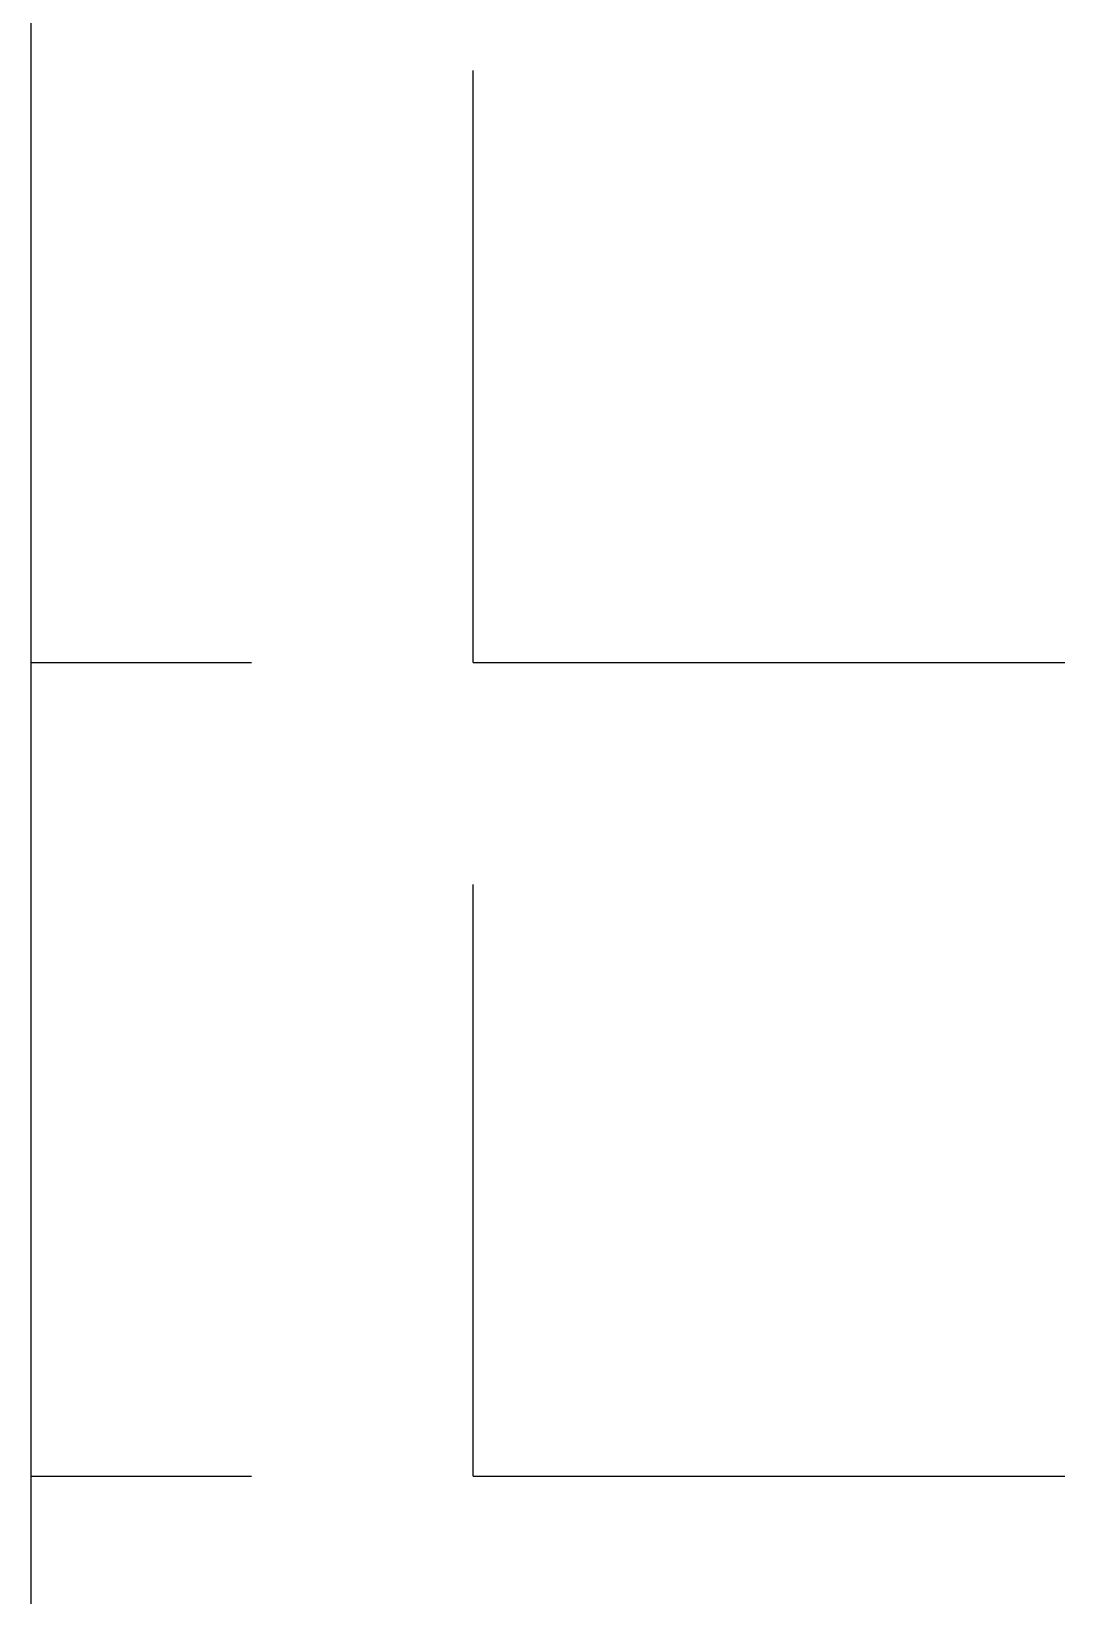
# Model space of a CAD drawing. Extents: x 1919 to 2339, y -1533 to -939.
# Drawn here: x 2266.96 to 2273.94, y -1286.91 to -1276.34 of the extents above; entities that cross this region are included whole.
import ezdxf

# ---------------------------------------------------------------- set-up
doc = ezdxf.new("R2010")
doc.units = 0
doc.header["$LTSCALE"] = 7
doc.header["$MEASUREMENT"] = 0
doc.layers.add('HT', color=3, linetype='CONTINUOUS')

msp = doc.modelspace()

# ---------------------------------------------------------------- linework, layer by layer
at = {"layer": 'HT', "ltscale": 0.5}
for p, q in [((2266.956, -1486.571), (2266.956, -993.571)), ((2269.944, -1280.604), (2269.944, -1276.604)), ((2266.956, -1280.604), (2268.444, -1280.604)), ((2269.944, -1280.604), (2273.944, -1280.604)), ((2269.944, -1286.104), (2269.944, -1282.104)), ((2266.956, -1286.104), (2268.444, -1286.104)), ((2269.944, -1286.104), (2273.944, -1286.104))]:
    msp.add_line(p, q, dxfattribs=at)

doc.saveas('drawing.dxf')
